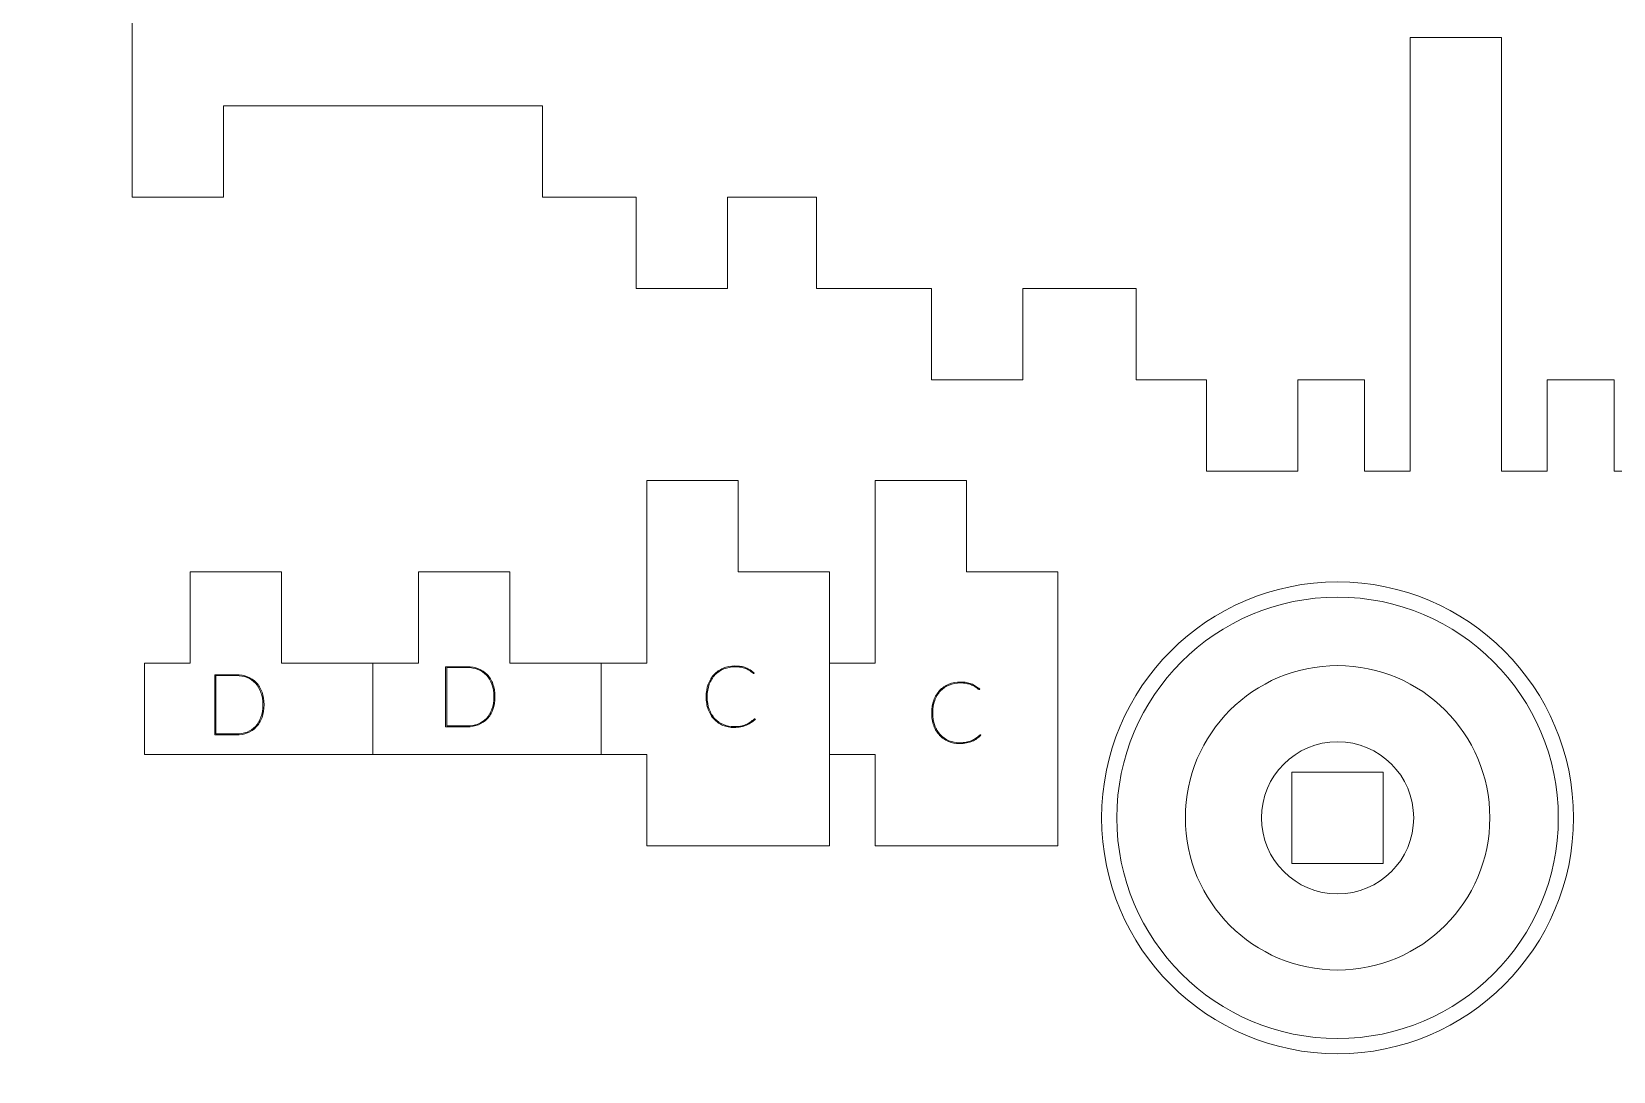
# Model space of a CAD drawing. Header units: millimetres. Extents: x -150 to 147, y -95 to 100.
# Drawn here: x -48.5 to 3.5, y -60.4 to -26.3 of the extents above; entities that cross this region are included whole.
import ezdxf

# ---------------------------------------------------------------- set-up
doc = ezdxf.new("R2010")
doc.units = ezdxf.units.MM
doc.header["$MEASUREMENT"] = 0
doc.layers.add('cut', color=7, linetype='Continuous')
doc.layers.add('cut light', color=7, linetype='Continuous')

msp = doc.modelspace()

# ---------------------------------------------------------------- linework, layer by layer
at = {"layer": 'cut', "lineweight": 0}
for points, knots in [([(-85.0188, 98.3721), (-56.4983, 98.3721), (-32.5493, 78.2244), (-25.8546, 50.9966), (-25.8546, 50.9966), (-25.8546, 50.9966), (-25.8546, 51.0068), (-25.8546, 51.0068), (-25.8546, 51.0068), (-25.8546, 51.0068), (-21.6503, 48.5068), (-21.6503, 48.5068), (-21.6503, 48.5068), (-21.6503, 48.5068), (-21.6503, 22.4442), (-21.6503, 22.4442), (-21.6503, 22.4442), (-21.6503, 22.4442), (-25.8776, 19.9442), (-25.8776, 19.9442), (-25.8776, 19.9442), (-25.8776, 19.9442), (-25.8776, 19.9502), (-25.8776, 19.9502), (-25.8776, 19.9502), (-32.6051, -7.2285), (-56.532, -27.3281), (-85.0188, -27.3281), (-85.0188, -27.3281), (-118.7251, -27.3281), (-146.0494, 0.8109), (-146.0494, 35.5219), (-146.0494, 35.5219), (-146.0494, 70.2331), (-118.7251, 98.3721), (-85.0188, 98.3721)], [0, 0, 0, 0, 0.1, 0.1, 0.1, 0.1, 0.2, 0.2, 0.2, 0.2, 0.3, 0.3, 0.3, 0.3, 0.4, 0.4, 0.4, 0.4, 0.5, 0.5, 0.5, 0.5, 0.6, 0.6, 0.6, 0.6, 0.7, 0.7, 0.7, 0.7, 0.8, 0.8, 0.8, 0.8, 1, 1, 1, 1]), ([(13.9822, -21.1974), (13.9822, -21.1974), (15.6968, -21.1974), (15.6968, -21.1974), (15.6968, -21.1974), (15.6968, -21.1974), (15.6968, -18.1974), (15.6968, -18.1974), (15.6968, -18.1974), (15.6968, -18.1974), (15.6969, -18.1974), (15.6969, -18.1974), (15.6969, -18.1974), (15.6969, -18.1974), (15.6969, -17.6974), (15.6969, -17.6974), (15.6969, -17.6974), (15.6969, -17.6974), (17.1968, -17.6974), (17.1968, -17.6974), (17.1968, -17.6974), (17.1968, -17.6974), (17.1969, -17.6974), (17.1969, -17.6974), (17.1969, -17.6974), (17.1969, -17.6974), (25.1535, -19.2202), (25.1535, -19.2202), (25.1535, -19.2202), (25.1535, -19.2202), (17.1969, -17.6974), (17.1969, -17.6974), (17.1969, -17.6974), (19.8491, -18.205), (22.5013, -18.7126), (25.1535, -19.2202), (25.1535, -19.2202), (25.1535, -19.2202), (28.3023, -21.1727), (28.3023, -21.1727), (28.3023, -21.1727), (28.3023, -21.1727), (61.9947, -21.1727), (61.9947, -21.1727), (61.9947, -21.1727), (61.9947, -21.1727), (64.1041, -22.579), (64.1041, -22.579), (64.1041, -22.579), (64.6776, -22.9613), (64.9947, -23.5539), (64.9947, -24.2431), (64.9947, -24.2431), (64.9947, -24.2431), (64.9947, -24.627), (64.9947, -24.627), (64.9947, -24.627), (64.9947, -25.3162), (64.6775, -25.9088), (64.1041, -26.2911), (64.1041, -26.2911), (64.1041, -26.2911), (61.9947, -27.6974), (61.9947, -27.6974), (61.9947, -27.6974), (61.9947, -27.6974), (61.9947, -28.1682), (61.9947, -28.1682), (61.9947, -28.1682), (61.9947, -28.1682), (81.0435, -46.5002), (81.0435, -46.5002), (81.0435, -46.5002), (97.1707, -47.3265), (115.8699, -49.3799), (131.4849, -50.753), (131.4849, -50.753), (131.5335, -50.2532), (132.2448, -49.8815), (133.2183, -49.7808), (133.2183, -49.7808), (133.2162, -49.7561), (133.2164, -49.7312), (133.2191, -49.7061), (133.2191, -49.7061), (133.2561, -49.3681), (133.7321, -49.1351), (134.2823, -49.1857), (134.2823, -49.1857), (134.8326, -49.2364), (135.2486, -49.5516), (135.2117, -49.8896), (135.2117, -49.8896), (135.2099, -49.9057), (135.2071, -49.9215), (135.2034, -49.9371), (135.2034, -49.9371), (136.1773, -50.1951), (136.8417, -50.6903), (136.8015, -51.2017), (136.8015, -51.2017), (136.8015, -51.2017), (137.5691, -51.2628), (137.5691, -51.2628), (137.5691, -51.2628), (138.7075, -51.5867), (138.7747, -52.421), (138.5, -52.9383), (138.5, -52.9383), (139.8137, -53.4694), (140.77, -55.0944), (140.77, -57.0172), (140.77, -57.0172), (140.77, -57.3325), (140.7443, -57.6398), (140.6955, -57.9356), (140.6955, -57.9356), (140.6955, -57.9356), (113.3673, -57.9356), (113.3673, -57.9356), (113.3673, -57.9356), (113.3673, -57.9356), (113.3673, -56.4357), (113.3673, -56.4357), (113.3673, -56.4357), (113.3673, -56.4357), (116.3673, -56.4357), (116.3673, -56.4357), (116.3673, -56.4357), (116.3673, -56.4357), (116.3673, -53.4357), (116.3673, -53.4357), (116.3673, -53.4357), (116.3673, -53.4357), (113.3673, -53.4357), (113.3673, -53.4357), (113.3673, -53.4357), (113.3673, -53.4357), (113.3673, -55.8157), (113.3673, -55.8157), (113.3673, -55.8157), (113.3673, -55.8157), (107.8673, -55.8157), (107.8673, -55.8157), (107.8673, -55.8157), (107.8673, -55.8157), (107.8673, -53.4357), (107.8673, -53.4357), (107.8673, -53.4357), (107.8673, -53.4357), (104.8673, -53.4357), (104.8673, -53.4357), (104.8673, -53.4357), (104.8673, -53.4357), (104.8673, -56.4357), (104.8673, -56.4357), (104.8673, -56.4357), (104.8673, -56.4357), (107.8673, -56.4357), (107.8673, -56.4357), (107.8673, -56.4357), (107.8673, -56.4357), (107.8673, -57.9356), (107.8673, -57.9356), (107.8673, -57.9356), (107.8673, -57.9356), (90.5186, -57.9356), (90.5186, -57.9356), (90.5186, -57.9356), (90.5186, -57.9356), (90.5186, -60.9356), (90.5186, -60.9356), (90.5186, -60.9356), (90.5186, -60.9356), (107.8673, -60.9356), (107.8673, -60.9356), (107.8673, -60.9356), (107.8673, -60.9356), (107.8673, -63.0557), (107.8673, -63.0557), (107.8673, -63.0557), (107.8673, -63.0557), (113.3673, -63.0557), (113.3673, -63.0557), (113.3673, -63.0557), (113.3673, -63.0557), (113.3673, -65.4357), (113.3673, -65.4357), (113.3673, -65.4357), (113.3673, -65.4357), (116.3673, -65.4357), (116.3673, -65.4357), (116.3673, -65.4357), (116.3673, -65.4357), (116.3673, -62.4357), (116.3673, -62.4357), (116.3673, -62.4357), (116.3673, -62.4357), (113.3673, -62.4357), (113.3673, -62.4357), (113.3673, -62.4357), (113.3673, -62.4357), (113.3673, -60.9356), (113.3673, -60.9356), (113.3673, -60.9356), (113.3673, -60.9356), (140.9364, -60.9356), (140.9364, -60.9356), (140.9364, -60.9356), (140.8635, -61.1661), (140.7015, -61.4009), (140.4134, -61.6185), (140.4134, -61.6185), (139.3771, -61.6406), (138.5842, -61.5126), (137.3045, -61.6847), (137.3045, -61.6847), (128.5017, -62.8691), (118.3869, -65.0511), (116.3694, -69.9238), (116.3694, -69.9238), (95.5591, -70.6708), (93.4277, -70.6734), (83.3956, -72.1727), (83.3956, -72.1727), (82.867, -72.2643), (82.3488, -72.3515), (81.8364, -72.4365), (81.8364, -72.4365), (81.8364, -72.4365), (80.7293, -59.9373), (80.7293, -59.9373), (80.7293, -59.9373), (80.6808, -59.3893), (80.1937, -58.9808), (79.645, -59.0294), (79.645, -59.0294), (79.645, -59.0294), (71.6762, -59.7353), (71.6762, -59.7353), (71.6762, -59.7353), (71.1275, -59.7839), (70.7197, -60.2709), (70.7683, -60.8196), (70.7683, -60.8196), (70.7683, -60.8196), (71.9176, -73.796), (71.9176, -73.796), (71.9176, -73.796), (59.207, -75.1138), (53.3456, -73.8165), (49.3965, -72.768), (49.3965, -72.768), (49.3965, -72.768), (43.9726, -72.9003), (43.9726, -72.9003), (43.9726, -72.9003), (43.9726, -72.9003), (43.5757, -70.5482), (43.5757, -70.5482), (43.5757, -70.5482), (43.5757, -70.5482), (40.07, -69.9355), (40.07, -69.9355), (40.07, -69.9355), (40.07, -69.9355), (40.07, -65.9557), (40.07, -65.9557), (40.07, -65.9557), (40.07, -65.9557), (46.07, -65.9557), (46.07, -65.9557), (46.07, -65.9557), (46.07, -65.9557), (46.07, -61.4357), (46.07, -61.4357), (46.07, -61.4357), (46.07, -61.4357), (40.07, -61.4357), (40.07, -61.4357), (40.07, -61.4357), (40.07, -61.4357), (37.07, -61.4357), (37.07, -61.4357), (37.07, -61.4357), (37.07, -61.4357), (37.07, -60.9357), (37.07, -60.9357), (37.07, -60.9357), (37.07, -60.9357), (34.07, -60.9357), (34.07, -60.9357), (34.07, -60.9357), (34.07, -60.9357), (29.9264, -59.8647), (29.9264, -59.8647), (29.9264, -59.8647), (29.7658, -60.2023), (29.4216, -60.4357), (29.0229, -60.4357), (29.0229, -60.4357), (28.4707, -60.4357), (28.0229, -59.988), (28.0229, -59.4357), (28.0229, -59.4357), (28.0229, -58.8834), (28.4707, -58.4357), (29.0229, -58.4357), (29.0229, -58.4357), (29.4216, -58.4357), (29.7658, -58.6691), (29.9264, -59.0067), (29.9264, -59.0067), (29.9264, -59.0067), (34.07, -57.9357), (34.07, -57.9357), (34.07, -57.9357), (34.07, -57.9357), (37.07, -57.9357), (37.07, -57.9357), (37.07, -57.9357), (37.07, -57.9357), (37.07, -57.4357), (37.07, -57.4357), (37.07, -57.4357), (37.07, -57.4357), (40.07, -57.4357), (40.07, -57.4357), (40.07, -57.4357), (40.07, -57.4357), (46.07, -57.4357), (46.07, -57.4357), (46.07, -57.4357), (46.07, -57.4357), (46.07, -52.9157), (46.07, -52.9157), (46.07, -52.9157), (46.07, -52.9157), (40.07, -52.9157), (40.07, -52.9157), (40.07, -52.9157), (40.07, -52.9157), (40.07, -48.9355), (40.07, -48.9355), (40.07, -48.9355), (40.07, -48.9355), (46.2877, -48.4555), (46.2877, -48.4555), (46.2877, -48.4555), (46.2877, -48.4555), (46.2875, -47.4103), (46.2875, -47.4103), (46.2875, -47.4103), (46.2875, -47.4103), (48.6689, -47.331), (48.6689, -47.331), (48.6689, -47.331), (48.6689, -47.331), (50.1241, -45.545), (50.1241, -45.545), (50.1241, -45.545), (50.1241, -45.545), (53.0346, -45.2142), (53.0346, -45.2142), (53.0346, -45.2142), (53.0346, -45.2142), (32.2041, -31.6974), (32.2041, -31.6974), (32.2041, -31.6974), (32.2041, -31.6974), (25.2777, -31.6974), (25.2777, -31.6974), (25.2777, -31.6974), (25.2777, -31.6974), (25.2777, -34.6974), (25.2777, -34.6974), (25.2777, -34.6974), (25.2777, -34.6974), (22.2777, -34.6974), (22.2777, -34.6974), (22.2777, -34.6974), (22.2777, -34.6974), (22.2777, -31.6974), (22.2777, -31.6974), (22.2777, -31.6974), (22.2777, -31.6974), (19.2951, -31.6974), (19.2951, -31.6974), (19.2951, -31.6974), (19.2951, -31.6974), (19.2951, -34.6974), (19.2951, -34.6974), (19.2951, -34.6974), (19.2951, -34.6974), (15.5185, -34.6974), (15.5185, -34.6974), (15.5185, -34.6974), (15.5185, -34.6974), (15.5185, -37.6974), (15.5185, -37.6974), (15.5185, -37.6974), (15.5185, -37.6974), (12.5185, -37.6974), (12.5185, -37.6974), (12.5185, -37.6974), (12.5185, -37.6974), (12.5185, -34.6974), (12.5185, -34.6974), (12.5185, -34.6974), (12.5185, -34.6974), (8.7951, -34.6974), (8.7951, -34.6974), (8.7951, -34.6974), (8.7951, -34.6974), (8.7951, -34.6974), (8.7951, -34.6974), (8.7951, -34.6974), (8.7951, -34.6974), (8.7948, -37.6974), (8.7948, -37.6974), (8.7948, -37.6974), (8.7948, -37.6974), (6.4923, -37.6974), (6.4923, -37.6974), (6.4923, -37.6974), (6.4923, -37.6974), (6.4923, -40.6974), (6.4923, -40.6974), (6.4923, -40.6974), (6.4923, -40.6974), (3.4923, -40.6974), (3.4923, -40.6974), (3.4923, -40.6974), (3.4923, -40.6974), (3.4923, -37.6974), (3.4923, -37.6974), (3.4923, -37.6974), (3.4923, -37.6974), (1.2952, -37.6974), (1.2952, -37.6974), (1.2952, -37.6974), (1.2952, -37.6974), (1.2952, -40.6974), (1.2952, -40.6974), (1.2952, -40.6974), (1.2952, -40.6974), (-0.2049, -40.6974), (-0.2049, -40.6974), (-0.2049, -40.6974), (-0.2049, -40.6974), (-0.2049, -26.4474), (-0.2049, -26.4474), (-0.2049, -26.4474), (-0.2049, -26.4474), (-3.2049, -26.4474), (-3.2049, -26.4474), (-3.2049, -26.4474), (-3.2049, -26.4474), (-3.2049, -40.6974), (-3.2049, -40.6974), (-3.2049, -40.6974), (-3.2049, -40.6974), (-4.7048, -40.6974), (-4.7048, -40.6974), (-4.7048, -40.6974), (-4.7048, -40.6974), (-4.7048, -37.6974), (-4.7048, -37.6974), (-4.7048, -37.6974), (-4.7048, -37.6974), (-6.9014, -37.6974), (-6.9014, -37.6974), (-6.9014, -37.6974), (-6.9014, -37.6974), (-6.9014, -40.6974), (-6.9014, -40.6974), (-6.9014, -40.6974), (-6.9014, -40.6974), (-9.9014, -40.6974), (-9.9014, -40.6974), (-9.9014, -40.6974), (-9.9014, -40.6974), (-9.9014, -37.6974), (-9.9014, -37.6974), (-9.9014, -37.6974), (-9.9014, -37.6974), (-12.2047, -37.6974), (-12.2047, -37.6974), (-12.2047, -37.6974), (-12.2047, -37.6974), (-12.2047, -34.6974), (-12.2047, -34.6974), (-12.2047, -34.6974), (-12.2047, -34.6974), (-15.9284, -34.6974), (-15.9284, -34.6974), (-15.9284, -34.6974), (-15.9284, -34.6974), (-15.9284, -37.6974), (-15.9284, -37.6974), (-15.9284, -37.6974), (-15.9284, -37.6974), (-18.9284, -37.6974), (-18.9284, -37.6974), (-18.9284, -37.6974), (-18.9284, -37.6974), (-18.9284, -34.6974), (-18.9284, -34.6974), (-18.9284, -34.6974), (-18.9284, -34.6974), (-22.7045, -34.6974), (-22.7045, -34.6974), (-22.7045, -34.6974), (-22.7045, -34.6974), (-22.7045, -31.6974), (-22.7045, -31.6974), (-22.7045, -31.6974), (-22.7045, -31.6974), (-25.6318, -31.6974), (-25.6318, -31.6974), (-25.6318, -31.6974), (-25.6318, -31.6974), (-25.6318, -34.6974), (-25.6318, -34.6974), (-25.6318, -34.6974), (-25.6318, -34.6974), (-28.6318, -34.6974), (-28.6318, -34.6974), (-28.6318, -34.6974), (-28.6318, -34.6974), (-28.6318, -31.6974), (-28.6318, -31.6974), (-28.6318, -31.6974), (-28.6318, -31.6974), (-31.7044, -31.6974), (-31.7044, -31.6974), (-31.7044, -31.6974), (-31.7044, -31.6974), (-31.7044, -28.6974), (-31.7044, -28.6974), (-31.7044, -28.6974), (-31.7044, -28.6974), (-42.1824, -28.6974), (-42.1824, -28.6974), (-42.1824, -28.6974), (-42.1824, -28.6974), (-42.1824, -31.6974), (-42.1824, -31.6974), (-42.1824, -31.6974), (-42.1824, -31.6974), (-45.1824, -31.6974), (-45.1824, -31.6974), (-45.1824, -31.6974), (-45.1824, -31.6974), (-45.1824, -28.6974), (-45.1824, -28.6974), (-45.1824, -28.6974), (-45.1824, -28.6974), (-45.1824, -25.6974), (-45.1824, -25.6974), (-45.1824, -25.6974), (-45.1824, -25.6974), (-31.6651, -25.6974), (-31.6651, -25.6974), (-31.6651, -25.6974), (-31.6651, -25.6974), (-31.6651, -22.6974), (-31.6651, -22.6974), (-31.6651, -22.6974), (-31.6651, -22.6974), (-13.4474, -22.6974), (-13.4474, -22.6974), (-13.4474, -22.6974), (-13.4474, -22.6974), (-13.4474, -21.1974), (-13.4474, -21.1974), (-13.4474, -21.1974), (-13.4474, -21.1974), (-11.8743, -21.1974), (-11.8743, -21.1974), (-11.8743, -21.1974), (-11.8743, -21.1974), (-11.8743, -18.1974), (-11.8743, -18.1974), (-11.8743, -18.1974), (-11.8743, -18.1974), (-10.7743, -18.1974), (-10.7743, -18.1974), (-10.7743, -18.1974), (-10.7743, -18.1974), (-10.7743, -21.1974), (-10.7743, -21.1974), (-10.7743, -21.1974), (-10.7743, -21.1974), (-9.3913, -21.1974), (-9.3913, -21.1974), (-9.3913, -21.1974), (-9.3913, -21.1974), (-9.3913, -18.1974), (-9.3913, -18.1974), (-9.3913, -18.1974), (-9.3913, -18.1974), (-7.7048, -18.1974), (-7.7048, -18.1974), (-7.7048, -18.1974), (-7.7048, -18.1974), (-7.7048, -15.1974), (-7.7048, -15.1974), (-7.7048, -15.1974), (-7.7048, -15.1974), (-6.6633, -15.1974), (-6.6633, -15.1974), (-6.6633, -15.1974), (-6.6633, -15.1974), (-6.6633, -12.1974), (-6.6633, -12.1974), (-6.6633, -12.1974), (-6.6633, -12.1974), (-5.5633, -12.1974), (-5.5633, -12.1974), (-5.5633, -12.1974), (-5.5633, -12.1974), (-5.5633, -15.1974), (-5.5633, -15.1974), (-5.5633, -15.1974), (-5.5633, -15.1974), (-4.6884, -15.1974), (-4.6884, -15.1974), (-4.6884, -15.1974), (-4.6884, -15.1974), (-4.6884, -12.1974), (-4.6884, -12.1974), (-4.6884, -12.1974), (-4.6884, -12.1974), (-3.205, -12.1974), (-3.205, -12.1974), (-3.205, -12.1974), (-3.205, -12.1974), (-3.205, -9.1974), (-3.205, -9.1974), (-3.205, -9.1974), (-3.205, -9.1974), (-0.205, -9.1974), (-0.205, -9.1974), (-0.205, -9.1974), (-0.205, -9.1974), (-0.205, -12.1974), (-0.205, -12.1974), (-0.205, -12.1974), (-0.205, -12.1974), (1.3027, -12.1974), (1.3027, -12.1974), (1.3027, -12.1974), (1.3027, -12.1974), (1.3027, -15.1974), (1.3027, -15.1974), (1.3027, -15.1974), (1.3027, -15.1974), (2.154, -15.1974), (2.154, -15.1974), (2.154, -15.1974), (2.154, -15.1974), (2.154, -12.1974), (2.154, -12.1974), (2.154, -12.1974), (2.154, -12.1974), (3.254, -12.1974), (3.254, -12.1974), (3.254, -12.1974), (3.254, -12.1974), (3.254, -15.1974), (3.254, -15.1974), (3.254, -15.1974), (3.254, -15.1974), (4.3026, -15.1974), (4.3026, -15.1974), (4.3026, -15.1974), (4.3026, -15.1974), (4.3026, -18.1974), (4.3026, -18.1974), (4.3026, -18.1974), (4.3026, -18.1974), (7.5525, -18.1974), (7.5525, -18.1974), (7.5525, -18.1974), (7.5525, -18.1974), (7.5525, -15.1974), (7.5525, -15.1974), (7.5525, -15.1974), (7.5525, -15.1974), (10.5525, -15.1974), (10.5525, -15.1974), (10.5525, -15.1974), (10.5525, -15.1974), (10.5525, -18.1974), (10.5525, -18.1974), (10.5525, -18.1974), (10.5525, -18.1974), (13.9822, -18.1974), (13.9822, -18.1974), (13.9822, -18.1974), (13.9822, -18.1974), (13.9822, -21.1974), (13.9822, -21.1974)], [0, 0, 0, 0, 0.0056497, 0.0056497, 0.0056497, 0.0056497, 0.0112994, 0.0112994, 0.0112994, 0.0112994, 0.0169492, 0.0169492, 0.0169492, 0.0169492, 0.0225989, 0.0225989, 0.0225989, 0.0225989, 0.0282486, 0.0282486, 0.0282486, 0.0282486, 0.0338983, 0.0338983, 0.0338983, 0.0338983, 0.039548, 0.039548, 0.039548, 0.039548, 0.0451977, 0.0451977, 0.0451977, 0.0451977, 0.0508475, 0.0508475, 0.0508475, 0.0508475, 0.0564972, 0.0564972, 0.0564972, 0.0564972, 0.0621469, 0.0621469, 0.0621469, 0.0621469, 0.0677966, 0.0677966, 0.0677966, 0.0677966, 0.0734463, 0.0734463, 0.0734463, 0.0734463, 0.079096, 0.079096, 0.079096, 0.079096, 0.0847458, 0.0847458, 0.0847458, 0.0847458, 0.0903955, 0.0903955, 0.0903955, 0.0903955, 0.0960452, 0.0960452, 0.0960452, 0.0960452, 0.1016949, 0.1016949, 0.1016949, 0.1016949, 0.1073446, 0.1073446, 0.1073446, 0.1073446, 0.1129944, 0.1129944, 0.1129944, 0.1129944, 0.1186441, 0.1186441, 0.1186441, 0.1186441, 0.1242938, 0.1242938, 0.1242938, 0.1242938, 0.1299435, 0.1299435, 0.1299435, 0.1299435, 0.1355932, 0.1355932, 0.1355932, 0.1355932, 0.1412429, 0.1412429, 0.1412429, 0.1412429, 0.1468927, 0.1468927, 0.1468927, 0.1468927, 0.1525424, 0.1525424, 0.1525424, 0.1525424, 0.1581921, 0.1581921, 0.1581921, 0.1581921, 0.1638418, 0.1638418, 0.1638418, 0.1638418, 0.1694915, 0.1694915, 0.1694915, 0.1694915, 0.1751412, 0.1751412, 0.1751412, 0.1751412, 0.180791, 0.180791, 0.180791, 0.180791, 0.1864407, 0.1864407, 0.1864407, 0.1864407, 0.1920904, 0.1920904, 0.1920904, 0.1920904, 0.1977401, 0.1977401, 0.1977401, 0.1977401, 0.2033898, 0.2033898, 0.2033898, 0.2033898, 0.2090395, 0.2090395, 0.2090395, 0.2090395, 0.2146893, 0.2146893, 0.2146893, 0.2146893, 0.220339, 0.220339, 0.220339, 0.220339, 0.2259887, 0.2259887, 0.2259887, 0.2259887, 0.2316384, 0.2316384, 0.2316384, 0.2316384, 0.2372881, 0.2372881, 0.2372881, 0.2372881, 0.2429379, 0.2429379, 0.2429379, 0.2429379, 0.2485876, 0.2485876, 0.2485876, 0.2485876, 0.2542373, 0.2542373, 0.2542373, 0.2542373, 0.259887, 0.259887, 0.259887, 0.259887, 0.2655367, 0.2655367, 0.2655367, 0.2655367, 0.2711864, 0.2711864, 0.2711864, 0.2711864, 0.2768362, 0.2768362, 0.2768362, 0.2768362, 0.2824859, 0.2824859, 0.2824859, 0.2824859, 0.2881356, 0.2881356, 0.2881356, 0.2881356, 0.2937853, 0.2937853, 0.2937853, 0.2937853, 0.299435, 0.299435, 0.299435, 0.299435, 0.3050847, 0.3050847, 0.3050847, 0.3050847, 0.3107345, 0.3107345, 0.3107345, 0.3107345, 0.3163842, 0.3163842, 0.3163842, 0.3163842, 0.3220339, 0.3220339, 0.3220339, 0.3220339, 0.3276836, 0.3276836, 0.3276836, 0.3276836, 0.3333333, 0.3333333, 0.3333333, 0.3333333, 0.3389831, 0.3389831, 0.3389831, 0.3389831, 0.3446328, 0.3446328, 0.3446328, 0.3446328, 0.3502825, 0.3502825, 0.3502825, 0.3502825, 0.3559322, 0.3559322, 0.3559322, 0.3559322, 0.3615819, 0.3615819, 0.3615819, 0.3615819, 0.3672316, 0.3672316, 0.3672316, 0.3672316, 0.3728814, 0.3728814, 0.3728814, 0.3728814, 0.3785311, 0.3785311, 0.3785311, 0.3785311, 0.3841808, 0.3841808, 0.3841808, 0.3841808, 0.3898305, 0.3898305, 0.3898305, 0.3898305, 0.3954802, 0.3954802, 0.3954802, 0.3954802, 0.4011299, 0.4011299, 0.4011299, 0.4011299, 0.4067797, 0.4067797, 0.4067797, 0.4067797, 0.4124294, 0.4124294, 0.4124294, 0.4124294, 0.4180791, 0.4180791, 0.4180791, 0.4180791, 0.4237288, 0.4237288, 0.4237288, 0.4237288, 0.4293785, 0.4293785, 0.4293785, 0.4293785, 0.4350282, 0.4350282, 0.4350282, 0.4350282, 0.440678, 0.440678, 0.440678, 0.440678, 0.4463277, 0.4463277, 0.4463277, 0.4463277, 0.4519774, 0.4519774, 0.4519774, 0.4519774, 0.4576271, 0.4576271, 0.4576271, 0.4576271, 0.4632768, 0.4632768, 0.4632768, 0.4632768, 0.4689266, 0.4689266, 0.4689266, 0.4689266, 0.4745763, 0.4745763, 0.4745763, 0.4745763, 0.480226, 0.480226, 0.480226, 0.480226, 0.4858757, 0.4858757, 0.4858757, 0.4858757, 0.4915254, 0.4915254, 0.4915254, 0.4915254, 0.4971751, 0.4971751, 0.4971751, 0.4971751, 0.5028249, 0.5028249, 0.5028249, 0.5028249, 0.5084746, 0.5084746, 0.5084746, 0.5084746, 0.5141243, 0.5141243, 0.5141243, 0.5141243, 0.519774, 0.519774, 0.519774, 0.519774, 0.5254237, 0.5254237, 0.5254237, 0.5254237, 0.5310734, 0.5310734, 0.5310734, 0.5310734, 0.5367232, 0.5367232, 0.5367232, 0.5367232, 0.5423729, 0.5423729, 0.5423729, 0.5423729, 0.5480226, 0.5480226, 0.5480226, 0.5480226, 0.5536723, 0.5536723, 0.5536723, 0.5536723, 0.559322, 0.559322, 0.559322, 0.559322, 0.5649718, 0.5649718, 0.5649718, 0.5649718, 0.5706215, 0.5706215, 0.5706215, 0.5706215, 0.5762712, 0.5762712, 0.5762712, 0.5762712, 0.5819209, 0.5819209, 0.5819209, 0.5819209, 0.5875706, 0.5875706, 0.5875706, 0.5875706, 0.5932203, 0.5932203, 0.5932203, 0.5932203, 0.5988701, 0.5988701, 0.5988701, 0.5988701, 0.6045198, 0.6045198, 0.6045198, 0.6045198, 0.6101695, 0.6101695, 0.6101695, 0.6101695, 0.6158192, 0.6158192, 0.6158192, 0.6158192, 0.6214689, 0.6214689, 0.6214689, 0.6214689, 0.6271186, 0.6271186, 0.6271186, 0.6271186, 0.6327684, 0.6327684, 0.6327684, 0.6327684, 0.6384181, 0.6384181, 0.6384181, 0.6384181, 0.6440678, 0.6440678, 0.6440678, 0.6440678, 0.6497175, 0.6497175, 0.6497175, 0.6497175, 0.6553672, 0.6553672, 0.6553672, 0.6553672, 0.6610169, 0.6610169, 0.6610169, 0.6610169, 0.6666667, 0.6666667, 0.6666667, 0.6666667, 0.6723164, 0.6723164, 0.6723164, 0.6723164, 0.6779661, 0.6779661, 0.6779661, 0.6779661, 0.6836158, 0.6836158, 0.6836158, 0.6836158, 0.6892655, 0.6892655, 0.6892655, 0.6892655, 0.6949153, 0.6949153, 0.6949153, 0.6949153, 0.700565, 0.700565, 0.700565, 0.700565, 0.7062147, 0.7062147, 0.7062147, 0.7062147, 0.7118644, 0.7118644, 0.7118644, 0.7118644, 0.7175141, 0.7175141, 0.7175141, 0.7175141, 0.7231638, 0.7231638, 0.7231638, 0.7231638, 0.7288136, 0.7288136, 0.7288136, 0.7288136, 0.7344633, 0.7344633, 0.7344633, 0.7344633, 0.740113, 0.740113, 0.740113, 0.740113, 0.7457627, 0.7457627, 0.7457627, 0.7457627, 0.7514124, 0.7514124, 0.7514124, 0.7514124, 0.7570621, 0.7570621, 0.7570621, 0.7570621, 0.7627119, 0.7627119, 0.7627119, 0.7627119, 0.7683616, 0.7683616, 0.7683616, 0.7683616, 0.7740113, 0.7740113, 0.7740113, 0.7740113, 0.779661, 0.779661, 0.779661, 0.779661, 0.7853107, 0.7853107, 0.7853107, 0.7853107, 0.7909605, 0.7909605, 0.7909605, 0.7909605, 0.7966102, 0.7966102, 0.7966102, 0.7966102, 0.8022599, 0.8022599, 0.8022599, 0.8022599, 0.8079096, 0.8079096, 0.8079096, 0.8079096, 0.8135593, 0.8135593, 0.8135593, 0.8135593, 0.819209, 0.819209, 0.819209, 0.819209, 0.8248588, 0.8248588, 0.8248588, 0.8248588, 0.8305085, 0.8305085, 0.8305085, 0.8305085, 0.8361582, 0.8361582, 0.8361582, 0.8361582, 0.8418079, 0.8418079, 0.8418079, 0.8418079, 0.8474576, 0.8474576, 0.8474576, 0.8474576, 0.8531073, 0.8531073, 0.8531073, 0.8531073, 0.8587571, 0.8587571, 0.8587571, 0.8587571, 0.8644068, 0.8644068, 0.8644068, 0.8644068, 0.8700565, 0.8700565, 0.8700565, 0.8700565, 0.8757062, 0.8757062, 0.8757062, 0.8757062, 0.8813559, 0.8813559, 0.8813559, 0.8813559, 0.8870056, 0.8870056, 0.8870056, 0.8870056, 0.8926554, 0.8926554, 0.8926554, 0.8926554, 0.8983051, 0.8983051, 0.8983051, 0.8983051, 0.9039548, 0.9039548, 0.9039548, 0.9039548, 0.9096045, 0.9096045, 0.9096045, 0.9096045, 0.9152542, 0.9152542, 0.9152542, 0.9152542, 0.920904, 0.920904, 0.920904, 0.920904, 0.9265537, 0.9265537, 0.9265537, 0.9265537, 0.9322034, 0.9322034, 0.9322034, 0.9322034, 0.9378531, 0.9378531, 0.9378531, 0.9378531, 0.9435028, 0.9435028, 0.9435028, 0.9435028, 0.9491525, 0.9491525, 0.9491525, 0.9491525, 0.9548023, 0.9548023, 0.9548023, 0.9548023, 0.960452, 0.960452, 0.960452, 0.960452, 0.9661017, 0.9661017, 0.9661017, 0.9661017, 0.9717514, 0.9717514, 0.9717514, 0.9717514, 0.9774011, 0.9774011, 0.9774011, 0.9774011, 0.9830508, 0.9830508, 0.9830508, 0.9830508, 0.9887006, 0.9887006, 0.9887006, 0.9887006, 1, 1, 1, 1]), ([(-5.5942, -44.3346), (-1.3139, -44.3346), (2.1558, -47.8044), (2.1558, -52.0846), (2.1558, -52.0846), (2.1558, -56.3648), (-1.3139, -59.8346), (-5.5942, -59.8346), (-5.5942, -59.8346), (-9.8745, -59.8346), (-13.3442, -56.3648), (-13.3442, -52.0846), (-13.3442, -52.0846), (-13.3442, -47.8044), (-9.8745, -44.3346), (-5.5942, -44.3346)], [0, 0, 0, 0, 0.2, 0.2, 0.2, 0.2, 0.4, 0.4, 0.4, 0.4, 0.6, 0.6, 0.6, 0.6, 1, 1, 1, 1]), ([(-7.0942, -50.5846), (-7.0942, -50.5846), (-4.0942, -50.5846), (-4.0942, -50.5846), (-4.0942, -50.5846), (-4.0942, -50.5846), (-4.0942, -53.5846), (-4.0942, -53.5846), (-4.0942, -53.5846), (-4.0942, -53.5846), (-7.0942, -53.5846), (-7.0942, -53.5846), (-7.0942, -53.5846), (-7.0942, -53.5846), (-7.0942, -50.5846), (-7.0942, -50.5846)], [0, 0, 0, 0, 0.2, 0.2, 0.2, 0.2, 0.4, 0.4, 0.4, 0.4, 0.6, 0.6, 0.6, 0.6, 1, 1, 1, 1])]:
    msp.add_open_spline(points, degree=3, knots=knots, dxfattribs=at)
at = {"layer": 'cut', "color": 7, "lineweight": 0}
for points, knots in [([(-29.7788, -46.9996), (-29.7788, -46.9996), (-28.2787, -46.9996), (-28.2787, -46.9996), (-28.2787, -46.9996), (-28.2787, -46.9996), (-28.2788, -43.9996), (-28.2788, -43.9996), (-28.2788, -43.9996), (-28.2788, -43.9996), (-28.2788, -40.9996), (-28.2788, -40.9996), (-28.2788, -40.9996), (-28.2788, -40.9996), (-25.2788, -40.9995), (-25.2788, -40.9995), (-25.2788, -40.9995), (-25.2788, -40.9995), (-25.2788, -43.9996), (-25.2788, -43.9996), (-25.2788, -43.9996), (-25.2788, -43.9996), (-25.2787, -43.9996), (-25.2787, -43.9996), (-25.2787, -43.9996), (-25.2787, -43.9996), (-22.2787, -43.9996), (-22.2787, -43.9996), (-22.2787, -43.9996), (-22.2787, -43.9996), (-22.2787, -46.9996), (-22.2787, -46.9996), (-22.2787, -46.9996), (-22.2787, -46.9996), (-22.2788, -49.9996), (-22.2788, -49.9996), (-22.2788, -49.9996), (-22.2788, -49.9996), (-22.2788, -52.9997), (-22.2788, -52.9997), (-22.2788, -52.9997), (-22.2788, -52.9997), (-25.2787, -52.9996), (-25.2787, -52.9996), (-25.2787, -52.9996), (-25.2787, -52.9996), (-25.2786, -52.9997), (-25.2786, -52.9997), (-25.2786, -52.9997), (-25.2786, -52.9997), (-28.2787, -52.9997), (-28.2787, -52.9997), (-28.2787, -52.9997), (-28.2787, -52.9997), (-28.2787, -52.9996), (-28.2787, -52.9996), (-28.2787, -52.9996), (-28.2787, -52.9996), (-28.2787, -49.9997), (-28.2787, -49.9997), (-28.2787, -49.9997), (-28.2787, -49.9997), (-29.7788, -49.9996), (-29.7788, -49.9996), (-29.7788, -49.9996), (-29.7788, -49.9996), (-29.7788, -46.9996), (-29.7788, -46.9996)], [0, 0, 0, 0, 0.0555556, 0.0555556, 0.0555556, 0.0555556, 0.1111111, 0.1111111, 0.1111111, 0.1111111, 0.1666667, 0.1666667, 0.1666667, 0.1666667, 0.2222222, 0.2222222, 0.2222222, 0.2222222, 0.2777778, 0.2777778, 0.2777778, 0.2777778, 0.3333333, 0.3333333, 0.3333333, 0.3333333, 0.3888889, 0.3888889, 0.3888889, 0.3888889, 0.4444444, 0.4444444, 0.4444444, 0.4444444, 0.5, 0.5, 0.5, 0.5, 0.5555556, 0.5555556, 0.5555556, 0.5555556, 0.6111111, 0.6111111, 0.6111111, 0.6111111, 0.6666667, 0.6666667, 0.6666667, 0.6666667, 0.7222222, 0.7222222, 0.7222222, 0.7222222, 0.7777778, 0.7777778, 0.7777778, 0.7777778, 0.8333333, 0.8333333, 0.8333333, 0.8333333, 0.8888889, 0.8888889, 0.8888889, 0.8888889, 1, 1, 1, 1]), ([(-22.2787, -46.9996), (-22.2787, -46.9996), (-20.7788, -46.9997), (-20.7788, -46.9997), (-20.7788, -46.9997), (-20.7788, -46.9997), (-20.7788, -43.9997), (-20.7788, -43.9997), (-20.7788, -43.9997), (-20.7788, -43.9997), (-20.7789, -43.9997), (-20.7789, -43.9997), (-20.7789, -43.9997), (-20.7789, -43.9997), (-20.7789, -40.9997), (-20.7789, -40.9997), (-20.7789, -40.9997), (-20.7789, -40.9997), (-17.7789, -40.9997), (-17.7789, -40.9997), (-17.7789, -40.9997), (-17.7789, -40.9997), (-17.7789, -43.9997), (-17.7789, -43.9997), (-17.7789, -43.9997), (-17.7789, -43.9997), (-17.7788, -43.9997), (-17.7788, -43.9997), (-17.7788, -43.9997), (-17.7788, -43.9997), (-14.7788, -43.9997), (-14.7788, -43.9997), (-14.7788, -43.9997), (-14.7788, -43.9997), (-14.7788, -46.9996), (-14.7788, -46.9996), (-14.7788, -46.9996), (-14.7788, -46.9996), (-14.7787, -49.9997), (-14.7787, -49.9997), (-14.7787, -49.9997), (-14.7787, -49.9997), (-14.7786, -52.9997), (-14.7786, -52.9997), (-14.7786, -52.9997), (-14.7786, -52.9997), (-17.7786, -52.9997), (-17.7786, -52.9997), (-17.7786, -52.9997), (-17.7786, -52.9997), (-17.7786, -52.9997), (-17.7786, -52.9997), (-17.7786, -52.9997), (-17.7786, -52.9997), (-20.7786, -52.9997), (-20.7786, -52.9997), (-20.7786, -52.9997), (-20.7786, -52.9997), (-20.7786, -52.9997), (-20.7786, -52.9997), (-20.7786, -52.9997), (-20.7786, -52.9997), (-20.7787, -52.9996), (-20.7787, -52.9996), (-20.7787, -52.9996), (-20.7787, -52.9996), (-20.7787, -49.9996), (-20.7787, -49.9996), (-20.7787, -49.9996), (-20.7787, -49.9996), (-22.2788, -49.9996), (-22.2788, -49.9996), (-22.2788, -49.9996), (-22.2788, -49.9996), (-22.2787, -46.9996), (-22.2787, -46.9996)], [0, 0, 0, 0, 0.05, 0.05, 0.05, 0.05, 0.1, 0.1, 0.1, 0.1, 0.15, 0.15, 0.15, 0.15, 0.2, 0.2, 0.2, 0.2, 0.25, 0.25, 0.25, 0.25, 0.3, 0.3, 0.3, 0.3, 0.35, 0.35, 0.35, 0.35, 0.4, 0.4, 0.4, 0.4, 0.45, 0.45, 0.45, 0.45, 0.5, 0.5, 0.5, 0.5, 0.55, 0.55, 0.55, 0.55, 0.6, 0.6, 0.6, 0.6, 0.65, 0.65, 0.65, 0.65, 0.7, 0.7, 0.7, 0.7, 0.75, 0.75, 0.75, 0.75, 0.8, 0.8, 0.8, 0.8, 0.85, 0.85, 0.85, 0.85, 0.9, 0.9, 0.9, 0.9, 1, 1, 1, 1]), ([(-44.7788, -46.9996), (-44.7788, -46.9996), (-43.2787, -46.9996), (-43.2787, -46.9996), (-43.2787, -46.9996), (-43.2787, -46.9996), (-43.2787, -43.9997), (-43.2787, -43.9997), (-43.2787, -43.9997), (-43.2787, -43.9997), (-40.2787, -43.9997), (-40.2787, -43.9997), (-40.2787, -43.9997), (-40.2787, -43.9997), (-40.2787, -46.9996), (-40.2787, -46.9996), (-40.2787, -46.9996), (-40.2787, -46.9996), (-37.2788, -46.9996), (-37.2788, -46.9996), (-37.2788, -46.9996), (-37.2788, -46.9996), (-37.2788, -49.9996), (-37.2788, -49.9996), (-37.2788, -49.9996), (-37.2788, -49.9996), (-44.7788, -49.9996), (-44.7788, -49.9996), (-44.7788, -49.9996), (-44.7788, -49.9996), (-44.7788, -46.9996), (-44.7788, -46.9996)], [0, 0, 0, 0, 0.1111111, 0.1111111, 0.1111111, 0.1111111, 0.2222222, 0.2222222, 0.2222222, 0.2222222, 0.3333333, 0.3333333, 0.3333333, 0.3333333, 0.4444444, 0.4444444, 0.4444444, 0.4444444, 0.5555556, 0.5555556, 0.5555556, 0.5555556, 0.6666667, 0.6666667, 0.6666667, 0.6666667, 0.7777778, 0.7777778, 0.7777778, 0.7777778, 1, 1, 1, 1]), ([(-37.2788, -46.9996), (-37.2788, -46.9996), (-35.7787, -46.9996), (-35.7787, -46.9996), (-35.7787, -46.9996), (-35.7787, -46.9996), (-35.7787, -43.9997), (-35.7787, -43.9997), (-35.7787, -43.9997), (-35.7787, -43.9997), (-32.7787, -43.9997), (-32.7787, -43.9997), (-32.7787, -43.9997), (-32.7787, -43.9997), (-32.7787, -46.9996), (-32.7787, -46.9996), (-32.7787, -46.9996), (-32.7787, -46.9996), (-29.7788, -46.9996), (-29.7788, -46.9996), (-29.7788, -46.9996), (-29.7788, -46.9996), (-29.7788, -49.9996), (-29.7788, -49.9996), (-29.7788, -49.9996), (-29.7788, -49.9996), (-37.2788, -49.9996), (-37.2788, -49.9996), (-37.2788, -49.9996), (-37.2788, -49.9996), (-37.2788, -46.9996), (-37.2788, -46.9996)], [0, 0, 0, 0, 0.1111111, 0.1111111, 0.1111111, 0.1111111, 0.2222222, 0.2222222, 0.2222222, 0.2222222, 0.3333333, 0.3333333, 0.3333333, 0.3333333, 0.4444444, 0.4444444, 0.4444444, 0.4444444, 0.5555556, 0.5555556, 0.5555556, 0.5555556, 0.6666667, 0.6666667, 0.6666667, 0.6666667, 0.7777778, 0.7777778, 0.7777778, 0.7777778, 1, 1, 1, 1])]:
    msp.add_open_spline(points, degree=3, knots=knots, dxfattribs=at)
at = {"layer": 'cut light', "color": 5, "lineweight": 0}
for major_axis in [(0, 7.25), (0, 5), (0, 2.5)]:
    msp.add_ellipse((-5.5942, -52.0846), major_axis=major_axis, ratio=1, dxfattribs=at)
at = {"layer": 'cut light', "color": 5, "lineweight": 9}
for points, knots in [([(-33.2703, -48.1062), (-33.2703, -48.2624), (-33.2924, -48.4016), (-33.3371, -48.5239), (-33.3371, -48.5239), (-33.3818, -48.6462), (-33.4443, -48.7497), (-33.5248, -48.8344), (-33.5248, -48.8344), (-33.6052, -48.919), (-33.7016, -48.9835), (-33.8136, -49.0277), (-33.8136, -49.0277), (-33.9255, -49.0719), (-34.0492, -49.094), (-34.1847, -49.094), (-34.1847, -49.094), (-34.1847, -49.094), (-34.8902, -49.094), (-34.8902, -49.094), (-34.8902, -49.094), (-34.8902, -49.094), (-34.8902, -47.1185), (-34.8902, -47.1185), (-34.8902, -47.1185), (-34.8902, -47.1185), (-34.1847, -47.1185), (-34.1847, -47.1185), (-34.1847, -47.1185), (-34.0492, -47.1185), (-33.9255, -47.1406), (-33.8136, -47.1848), (-33.8136, -47.1848), (-33.7016, -47.229), (-33.6052, -47.2934), (-33.5248, -47.3781), (-33.5248, -47.3781), (-33.4443, -47.4628), (-33.3818, -47.5662), (-33.3371, -47.6885), (-33.3371, -47.6885), (-33.2924, -47.8108), (-33.2703, -47.9501), (-33.2703, -48.1062)], [0, 0, 0, 0, 0.0833333, 0.0833333, 0.0833333, 0.0833333, 0.1666667, 0.1666667, 0.1666667, 0.1666667, 0.25, 0.25, 0.25, 0.25, 0.3333333, 0.3333333, 0.3333333, 0.3333333, 0.4166667, 0.4166667, 0.4166667, 0.4166667, 0.5, 0.5, 0.5, 0.5, 0.5833333, 0.5833333, 0.5833333, 0.5833333, 0.6666667, 0.6666667, 0.6666667, 0.6666667, 0.75, 0.75, 0.75, 0.75, 0.8333333, 0.8333333, 0.8333333, 0.8333333, 1, 1, 1, 1]), ([(-33.307, -48.1062), (-33.307, -47.9529), (-33.3281, -47.8165), (-33.371, -47.6975), (-33.371, -47.6975), (-33.4138, -47.5785), (-33.474, -47.4783), (-33.5511, -47.3964), (-33.5511, -47.3964), (-33.6282, -47.3146), (-33.7204, -47.2525), (-33.8281, -47.2102), (-33.8281, -47.2102), (-33.9359, -47.1678), (-34.0549, -47.1467), (-34.1847, -47.1467), (-34.1847, -47.1467), (-34.1847, -47.1467), (-34.8564, -47.1467), (-34.8564, -47.1467), (-34.8564, -47.1467), (-34.8564, -47.1467), (-34.8564, -49.0658), (-34.8564, -49.0658), (-34.8564, -49.0658), (-34.8564, -49.0658), (-34.1847, -49.0658), (-34.1847, -49.0658), (-34.1847, -49.0658), (-34.0549, -49.0658), (-33.9359, -49.0446), (-33.8281, -49.0023), (-33.8281, -49.0023), (-33.7204, -48.9599), (-33.6282, -48.8979), (-33.5511, -48.816), (-33.5511, -48.816), (-33.474, -48.7342), (-33.4138, -48.6335), (-33.371, -48.5145), (-33.371, -48.5145), (-33.3281, -48.3955), (-33.307, -48.2596), (-33.307, -48.1062)], [0, 0, 0, 0, 0.0833333, 0.0833333, 0.0833333, 0.0833333, 0.1666667, 0.1666667, 0.1666667, 0.1666667, 0.25, 0.25, 0.25, 0.25, 0.3333333, 0.3333333, 0.3333333, 0.3333333, 0.4166667, 0.4166667, 0.4166667, 0.4166667, 0.5, 0.5, 0.5, 0.5, 0.5833333, 0.5833333, 0.5833333, 0.5833333, 0.6666667, 0.6666667, 0.6666667, 0.6666667, 0.75, 0.75, 0.75, 0.75, 0.8333333, 0.8333333, 0.8333333, 0.8333333, 1, 1, 1, 1]), ([(-24.7392, -48.8272), (-24.7355, -48.8272), (-24.7322, -48.8286), (-24.7294, -48.8314), (-24.7294, -48.8314), (-24.7294, -48.8314), (-24.7167, -48.8427), (-24.7167, -48.8427), (-24.7167, -48.8427), (-24.7581, -48.8832), (-24.8023, -48.9199), (-24.8498, -48.9533), (-24.8498, -48.9533), (-24.8973, -48.9867), (-24.9495, -49.0153), (-25.0059, -49.0393), (-25.0059, -49.0393), (-25.0624, -49.0633), (-25.1245, -49.0821), (-25.1922, -49.0958), (-25.1922, -49.0958), (-25.2599, -49.1094), (-25.3347, -49.1165), (-25.4166, -49.1165), (-25.4166, -49.1165), (-25.5492, -49.1165), (-25.6715, -49.093), (-25.7835, -49.0464), (-25.7835, -49.0464), (-25.8954, -48.9998), (-25.9923, -48.933), (-26.0741, -48.8455), (-26.0741, -48.8455), (-26.156, -48.7581), (-26.2195, -48.6518), (-26.2651, -48.5271), (-26.2651, -48.5271), (-26.3107, -48.4025), (-26.3338, -48.2623), (-26.3338, -48.1061), (-26.3338, -48.1061), (-26.3338, -47.9556), (-26.3107, -47.8183), (-26.2651, -47.6941), (-26.2651, -47.6941), (-26.2195, -47.5699), (-26.1551, -47.4631), (-26.0718, -47.3742), (-26.0718, -47.3742), (-25.9885, -47.2853), (-25.8888, -47.2167), (-25.7726, -47.1682), (-25.7726, -47.1682), (-25.6565, -47.1198), (-25.5285, -47.0958), (-25.3884, -47.0958), (-25.3884, -47.0958), (-25.3169, -47.0958), (-25.2524, -47.1005), (-25.195, -47.1099), (-25.195, -47.1099), (-25.1376, -47.1193), (-25.084, -47.1334), (-25.0342, -47.1527), (-25.0342, -47.1527), (-24.9843, -47.172), (-24.9368, -47.1964), (-24.8921, -47.2256), (-24.8921, -47.2256), (-24.8474, -47.2548), (-24.8023, -47.2886), (-24.7562, -47.3272), (-24.7562, -47.3272), (-24.7562, -47.3272), (-24.7604, -47.3343), (-24.7604, -47.3343), (-24.7604, -47.3343), (-24.7642, -47.339), (-24.7684, -47.3413), (-24.7731, -47.3413), (-24.7731, -47.3413), (-24.7806, -47.3413), (-24.7905, -47.3357), (-24.8032, -47.3249), (-24.8032, -47.3249), (-24.8159, -47.314), (-24.8329, -47.3009), (-24.854, -47.2849), (-24.854, -47.2849), (-24.8752, -47.2689), (-24.9015, -47.2515), (-24.9326, -47.2327), (-24.9326, -47.2327), (-24.9636, -47.2138), (-25.0008, -47.1964), (-25.044, -47.1804), (-25.044, -47.1804), (-25.0873, -47.1645), (-25.1372, -47.1508), (-25.1941, -47.14), (-25.1941, -47.14), (-25.251, -47.1292), (-25.3159, -47.124), (-25.3884, -47.124), (-25.3884, -47.124), (-25.5219, -47.124), (-25.6442, -47.1466), (-25.7557, -47.1922), (-25.7557, -47.1922), (-25.8672, -47.2378), (-25.9631, -47.3032), (-26.0436, -47.3884), (-26.0436, -47.3884), (-26.124, -47.4735), (-26.187, -47.577), (-26.2322, -47.6983), (-26.2322, -47.6983), (-26.2773, -47.8197), (-26.2999, -47.9556), (-26.2999, -48.1061), (-26.2999, -48.1061), (-26.2999, -48.2595), (-26.2773, -48.3968), (-26.2327, -48.5182), (-26.2327, -48.5182), (-26.188, -48.6395), (-26.1264, -48.7425), (-26.0473, -48.8272), (-26.0473, -48.8272), (-25.9683, -48.9119), (-25.8747, -48.9763), (-25.767, -49.021), (-25.767, -49.021), (-25.6593, -49.0657), (-25.5426, -49.0883), (-25.4166, -49.0883), (-25.4166, -49.0883), (-25.3366, -49.0883), (-25.2651, -49.0826), (-25.2021, -49.0713), (-25.2021, -49.0713), (-25.1391, -49.06), (-25.0812, -49.0436), (-25.029, -49.0219), (-25.029, -49.0219), (-24.9768, -49.0003), (-24.9283, -48.9735), (-24.8837, -48.942), (-24.8837, -48.942), (-24.839, -48.9105), (-24.7948, -48.8747), (-24.7505, -48.8343), (-24.7505, -48.8343), (-24.7458, -48.8296), (-24.7421, -48.8272), (-24.7392, -48.8272)], [0, 0, 0, 0, 0.025, 0.025, 0.025, 0.025, 0.05, 0.05, 0.05, 0.05, 0.075, 0.075, 0.075, 0.075, 0.1, 0.1, 0.1, 0.1, 0.125, 0.125, 0.125, 0.125, 0.15, 0.15, 0.15, 0.15, 0.175, 0.175, 0.175, 0.175, 0.2, 0.2, 0.2, 0.2, 0.225, 0.225, 0.225, 0.225, 0.25, 0.25, 0.25, 0.25, 0.275, 0.275, 0.275, 0.275, 0.3, 0.3, 0.3, 0.3, 0.325, 0.325, 0.325, 0.325, 0.35, 0.35, 0.35, 0.35, 0.375, 0.375, 0.375, 0.375, 0.4, 0.4, 0.4, 0.4, 0.425, 0.425, 0.425, 0.425, 0.45, 0.45, 0.45, 0.45, 0.475, 0.475, 0.475, 0.475, 0.5, 0.5, 0.5, 0.5, 0.525, 0.525, 0.525, 0.525, 0.55, 0.55, 0.55, 0.55, 0.575, 0.575, 0.575, 0.575, 0.6, 0.6, 0.6, 0.6, 0.625, 0.625, 0.625, 0.625, 0.65, 0.65, 0.65, 0.65, 0.675, 0.675, 0.675, 0.675, 0.7, 0.7, 0.7, 0.7, 0.725, 0.725, 0.725, 0.725, 0.75, 0.75, 0.75, 0.75, 0.775, 0.775, 0.775, 0.775, 0.8, 0.8, 0.8, 0.8, 0.825, 0.825, 0.825, 0.825, 0.85, 0.85, 0.85, 0.85, 0.875, 0.875, 0.875, 0.875, 0.9, 0.9, 0.9, 0.9, 0.925, 0.925, 0.925, 0.925, 0.95, 0.95, 0.95, 0.95, 1, 1, 1, 1]), ([(-40.855, -48.3707), (-40.855, -48.5269), (-40.8771, -48.6661), (-40.9218, -48.7884), (-40.9218, -48.7884), (-40.9665, -48.9107), (-41.029, -49.0142), (-41.1095, -49.0989), (-41.1095, -49.0989), (-41.1899, -49.1835), (-41.2863, -49.248), (-41.3983, -49.2922), (-41.3983, -49.2922), (-41.5102, -49.3364), (-41.6339, -49.3585), (-41.7694, -49.3585), (-41.7694, -49.3585), (-41.7694, -49.3585), (-42.4749, -49.3585), (-42.4749, -49.3585), (-42.4749, -49.3585), (-42.4749, -49.3585), (-42.4749, -47.383), (-42.4749, -47.383), (-42.4749, -47.383), (-42.4749, -47.383), (-41.7694, -47.383), (-41.7694, -47.383), (-41.7694, -47.383), (-41.6339, -47.383), (-41.5102, -47.4051), (-41.3983, -47.4493), (-41.3983, -47.4493), (-41.2863, -47.4935), (-41.1899, -47.5579), (-41.1095, -47.6426), (-41.1095, -47.6426), (-41.029, -47.7273), (-40.9665, -47.8307), (-40.9218, -47.953), (-40.9218, -47.953), (-40.8771, -48.0753), (-40.855, -48.2146), (-40.855, -48.3707)], [0, 0, 0, 0, 0.0833333, 0.0833333, 0.0833333, 0.0833333, 0.1666667, 0.1666667, 0.1666667, 0.1666667, 0.25, 0.25, 0.25, 0.25, 0.3333333, 0.3333333, 0.3333333, 0.3333333, 0.4166667, 0.4166667, 0.4166667, 0.4166667, 0.5, 0.5, 0.5, 0.5, 0.5833333, 0.5833333, 0.5833333, 0.5833333, 0.6666667, 0.6666667, 0.6666667, 0.6666667, 0.75, 0.75, 0.75, 0.75, 0.8333333, 0.8333333, 0.8333333, 0.8333333, 1, 1, 1, 1]), ([(-40.8917, -48.3707), (-40.8917, -48.2174), (-40.9128, -48.081), (-40.9557, -47.962), (-40.9557, -47.962), (-40.9985, -47.843), (-41.0587, -47.7428), (-41.1358, -47.6609), (-41.1358, -47.6609), (-41.2129, -47.5791), (-41.3051, -47.517), (-41.4128, -47.4747), (-41.4128, -47.4747), (-41.5206, -47.4323), (-41.6396, -47.4112), (-41.7694, -47.4112), (-41.7694, -47.4112), (-41.7694, -47.4112), (-42.4411, -47.4112), (-42.4411, -47.4112), (-42.4411, -47.4112), (-42.4411, -47.4112), (-42.4411, -49.3303), (-42.4411, -49.3303), (-42.4411, -49.3303), (-42.4411, -49.3303), (-41.7694, -49.3303), (-41.7694, -49.3303), (-41.7694, -49.3303), (-41.6396, -49.3303), (-41.5206, -49.3091), (-41.4128, -49.2668), (-41.4128, -49.2668), (-41.3051, -49.2244), (-41.2129, -49.1624), (-41.1358, -49.0805), (-41.1358, -49.0805), (-41.0587, -48.9987), (-40.9985, -48.898), (-40.9557, -48.779), (-40.9557, -48.779), (-40.9128, -48.66), (-40.8917, -48.5241), (-40.8917, -48.3707)], [0, 0, 0, 0, 0.0833333, 0.0833333, 0.0833333, 0.0833333, 0.1666667, 0.1666667, 0.1666667, 0.1666667, 0.25, 0.25, 0.25, 0.25, 0.3333333, 0.3333333, 0.3333333, 0.3333333, 0.4166667, 0.4166667, 0.4166667, 0.4166667, 0.5, 0.5, 0.5, 0.5, 0.5833333, 0.5833333, 0.5833333, 0.5833333, 0.6666667, 0.6666667, 0.6666667, 0.6666667, 0.75, 0.75, 0.75, 0.75, 0.8333333, 0.8333333, 0.8333333, 0.8333333, 1, 1, 1, 1]), ([(-17.331, -49.3564), (-17.3273, -49.3564), (-17.324, -49.3578), (-17.3212, -49.3606), (-17.3212, -49.3606), (-17.3212, -49.3606), (-17.3085, -49.3719), (-17.3085, -49.3719), (-17.3085, -49.3719), (-17.3499, -49.4124), (-17.3941, -49.4491), (-17.4416, -49.4825), (-17.4416, -49.4825), (-17.4891, -49.5159), (-17.5413, -49.5445), (-17.5977, -49.5685), (-17.5977, -49.5685), (-17.6542, -49.5925), (-17.7163, -49.6113), (-17.784, -49.625), (-17.784, -49.625), (-17.8517, -49.6386), (-17.9265, -49.6457), (-18.0084, -49.6457), (-18.0084, -49.6457), (-18.141, -49.6457), (-18.2633, -49.6222), (-18.3753, -49.5756), (-18.3753, -49.5756), (-18.4872, -49.529), (-18.5841, -49.4622), (-18.6659, -49.3747), (-18.6659, -49.3747), (-18.7478, -49.2873), (-18.8113, -49.181), (-18.8569, -49.0563), (-18.8569, -49.0563), (-18.9025, -48.9317), (-18.9256, -48.7915), (-18.9256, -48.6353), (-18.9256, -48.6353), (-18.9256, -48.4848), (-18.9025, -48.3475), (-18.8569, -48.2233), (-18.8569, -48.2233), (-18.8113, -48.0991), (-18.7469, -47.9923), (-18.6636, -47.9034), (-18.6636, -47.9034), (-18.5803, -47.8145), (-18.4806, -47.7459), (-18.3644, -47.6974), (-18.3644, -47.6974), (-18.2483, -47.649), (-18.1203, -47.625), (-17.9802, -47.625), (-17.9802, -47.625), (-17.9087, -47.625), (-17.8442, -47.6297), (-17.7868, -47.6391), (-17.7868, -47.6391), (-17.7294, -47.6485), (-17.6758, -47.6626), (-17.626, -47.6819), (-17.626, -47.6819), (-17.5761, -47.7012), (-17.5286, -47.7256), (-17.4839, -47.7548), (-17.4839, -47.7548), (-17.4392, -47.784), (-17.3941, -47.8178), (-17.348, -47.8564), (-17.348, -47.8564), (-17.348, -47.8564), (-17.3522, -47.8635), (-17.3522, -47.8635), (-17.3522, -47.8635), (-17.356, -47.8682), (-17.3602, -47.8705), (-17.3649, -47.8705), (-17.3649, -47.8705), (-17.3724, -47.8705), (-17.3823, -47.8649), (-17.395, -47.8541), (-17.395, -47.8541), (-17.4077, -47.8432), (-17.4247, -47.8301), (-17.4458, -47.8141), (-17.4458, -47.8141), (-17.467, -47.7981), (-17.4933, -47.7807), (-17.5244, -47.7619), (-17.5244, -47.7619), (-17.5554, -47.743), (-17.5926, -47.7256), (-17.6358, -47.7096), (-17.6358, -47.7096), (-17.6791, -47.6937), (-17.729, -47.68), (-17.7859, -47.6692), (-17.7859, -47.6692), (-17.8428, -47.6584), (-17.9077, -47.6532), (-17.9802, -47.6532), (-17.9802, -47.6532), (-18.1137, -47.6532), (-18.236, -47.6758), (-18.3475, -47.7214), (-18.3475, -47.7214), (-18.459, -47.767), (-18.5549, -47.8324), (-18.6354, -47.9176), (-18.6354, -47.9176), (-18.7158, -48.0027), (-18.7788, -48.1062), (-18.824, -48.2275), (-18.824, -48.2275), (-18.8691, -48.3489), (-18.8917, -48.4848), (-18.8917, -48.6353), (-18.8917, -48.6353), (-18.8917, -48.7887), (-18.8691, -48.926), (-18.8245, -49.0474), (-18.8245, -49.0474), (-18.7798, -49.1687), (-18.7182, -49.2717), (-18.6391, -49.3564), (-18.6391, -49.3564), (-18.5601, -49.4411), (-18.4665, -49.5055), (-18.3588, -49.5502), (-18.3588, -49.5502), (-18.2511, -49.5949), (-18.1344, -49.6175), (-18.0084, -49.6175), (-18.0084, -49.6175), (-17.9284, -49.6175), (-17.8569, -49.6118), (-17.7939, -49.6005), (-17.7939, -49.6005), (-17.7309, -49.5892), (-17.673, -49.5728), (-17.6208, -49.5511), (-17.6208, -49.5511), (-17.5686, -49.5295), (-17.5201, -49.5027), (-17.4755, -49.4712), (-17.4755, -49.4712), (-17.4308, -49.4397), (-17.3866, -49.4039), (-17.3423, -49.3635), (-17.3423, -49.3635), (-17.3376, -49.3588), (-17.3339, -49.3564), (-17.331, -49.3564)], [0, 0, 0, 0, 0.025, 0.025, 0.025, 0.025, 0.05, 0.05, 0.05, 0.05, 0.075, 0.075, 0.075, 0.075, 0.1, 0.1, 0.1, 0.1, 0.125, 0.125, 0.125, 0.125, 0.15, 0.15, 0.15, 0.15, 0.175, 0.175, 0.175, 0.175, 0.2, 0.2, 0.2, 0.2, 0.225, 0.225, 0.225, 0.225, 0.25, 0.25, 0.25, 0.25, 0.275, 0.275, 0.275, 0.275, 0.3, 0.3, 0.3, 0.3, 0.325, 0.325, 0.325, 0.325, 0.35, 0.35, 0.35, 0.35, 0.375, 0.375, 0.375, 0.375, 0.4, 0.4, 0.4, 0.4, 0.425, 0.425, 0.425, 0.425, 0.45, 0.45, 0.45, 0.45, 0.475, 0.475, 0.475, 0.475, 0.5, 0.5, 0.5, 0.5, 0.525, 0.525, 0.525, 0.525, 0.55, 0.55, 0.55, 0.55, 0.575, 0.575, 0.575, 0.575, 0.6, 0.6, 0.6, 0.6, 0.625, 0.625, 0.625, 0.625, 0.65, 0.65, 0.65, 0.65, 0.675, 0.675, 0.675, 0.675, 0.7, 0.7, 0.7, 0.7, 0.725, 0.725, 0.725, 0.725, 0.75, 0.75, 0.75, 0.75, 0.775, 0.775, 0.775, 0.775, 0.8, 0.8, 0.8, 0.8, 0.825, 0.825, 0.825, 0.825, 0.85, 0.85, 0.85, 0.85, 0.875, 0.875, 0.875, 0.875, 0.9, 0.9, 0.9, 0.9, 0.925, 0.925, 0.925, 0.925, 0.95, 0.95, 0.95, 0.95, 1, 1, 1, 1])]:
    msp.add_open_spline(points, degree=3, knots=knots, dxfattribs=at)

doc.saveas('drawing.dxf')
